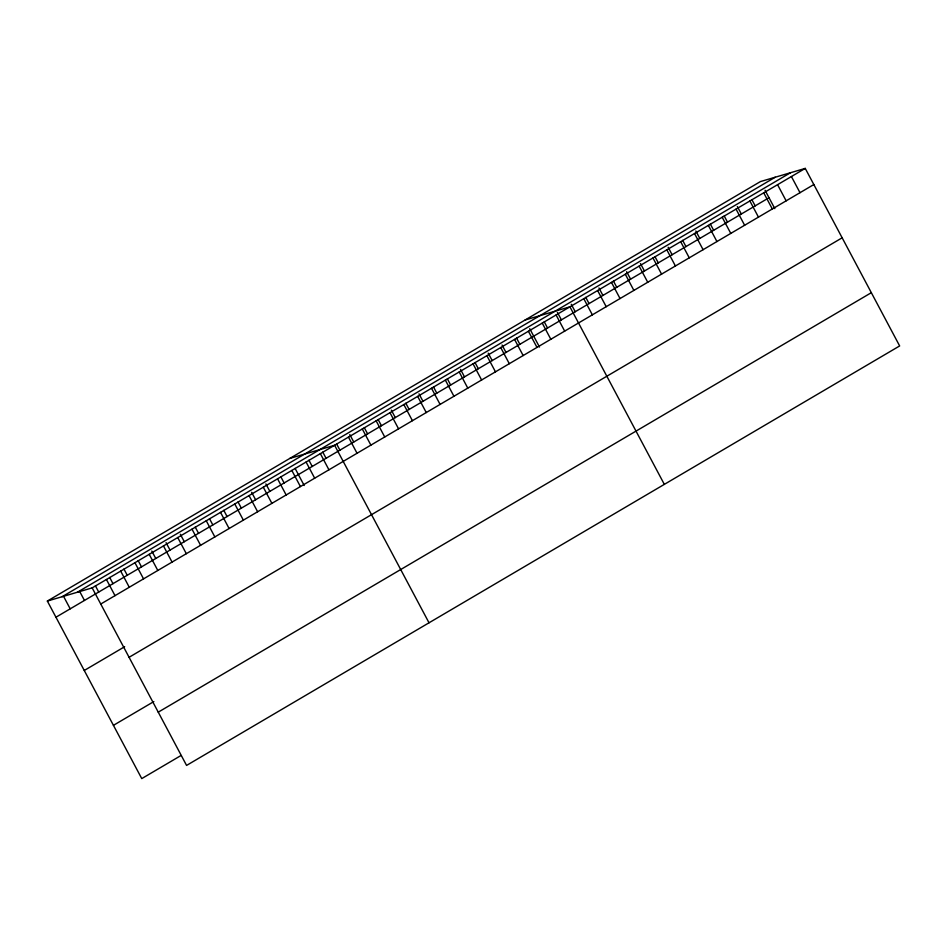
<?xml version="1.0" encoding="UTF-8"?>
<svg xmlns="http://www.w3.org/2000/svg" width="947" height="947" viewBox="0 0 947 947"><rect width="100%" height="100%" fill="white"/><g stroke="black" fill="none" stroke-linecap="round" stroke-linejoin="round"><path stroke-width="1.42" d="M47.35 601.061L760.429 181.575L805.246 168.4L899.65 345.939L186.571 765.425L92.167 587.886L47.35 601.061L141.754 778.6L180.972 755.528M62.135 596.717L775.226 177.231M77.382 592.23L790.461 172.745M92.167 587.886L805.246 168.4M55.944 617.219L769.023 197.722M100.761 604.032L813.84 184.547M84.259 670.476L124.661 646.706M129.076 657.301L842.155 237.804M113.427 725.343L153.84 701.573M158.244 712.168L871.335 292.682M525.112 320.003L569.928 306.828L664.332 484.367M289.794 458.431L334.611 445.256L429.015 622.795M791.408 176.544L800.002 192.691M777.57 184.689L786.152 200.835M765.058 190.276L774.812 208.624M763.72 192.821L772.314 208.979M751.871 199.663L755.185 205.866M749.882 200.965L758.464 217.123M737.37 206.564L741.335 214.01M736.044 209.109L744.626 225.268M724.195 215.94L727.497 222.154M722.194 217.254L730.788 233.412M710.345 224.084L713.647 230.299M708.356 225.398L716.938 241.556M695.844 230.985L699.809 238.443M694.518 233.542L703.1 249.688M682.669 240.372L685.971 246.587M680.668 241.686L689.262 257.833M668.168 247.274L672.121 254.731M666.83 249.83L675.412 265.977M654.981 256.661L658.283 262.875M652.98 257.975L661.574 274.121M640.48 263.562L644.445 271.02M639.142 266.119L647.736 282.265M626.63 271.706L630.595 279.152M625.304 274.251L633.886 290.409M613.455 281.093L616.757 287.296M611.454 282.395L620.048 298.554M598.954 287.983L602.919 295.44M597.616 290.54L606.21 306.698M585.767 297.37L589.07 303.585M583.778 298.684L592.36 314.842M571.266 304.271L575.231 311.729M557.428 312.415L561.393 319.873M556.09 314.972L564.684 331.119M544.241 321.802L547.544 328.017M542.252 323.116L550.834 339.263M529.74 328.704L539.494 347.052M528.402 331.261L536.996 347.407M516.553 338.091L519.867 344.306M514.564 339.405L523.158 355.551M502.052 344.992L506.018 352.45M500.726 347.549L509.308 363.695M488.214 353.136L492.18 360.582M486.876 355.681L495.47 371.84M475.027 362.523L478.33 368.726M473.038 363.826L481.621 379.984M460.526 369.413L464.492 376.87M459.2 371.97L467.782 388.128M447.351 378.8L450.654 385.015M445.35 380.114L453.944 396.272M433.501 386.944L436.804 393.159M431.512 388.258L440.095 404.416M419 393.845L422.966 401.303M417.674 396.402L426.257 412.549M405.825 403.233L409.128 409.447M403.824 404.547L412.418 420.693M391.324 410.134L395.278 417.591M389.986 412.691L398.569 428.837M378.137 419.521L381.44 425.736M376.137 420.835L384.731 436.981M364.299 427.665L367.602 433.88M362.299 428.979L370.893 445.126M349.786 434.566L353.752 442.012M348.46 437.112L357.043 453.27M336.611 443.942L339.914 450.156M322.773 452.086L326.076 458.301M320.358 453.649L328.94 469.807M308.923 460.23L312.226 466.445M306.094 462.041L314.676 478.188M295.085 468.374L304.176 485.48M291.83 470.434L300.424 486.58M280.821 476.767L284.124 482.982M277.566 478.815L286.16 494.973M265.894 483.917L269.859 491.363M263.302 487.208L271.896 503.366M251.642 492.298L255.607 499.756M249.049 495.601L257.631 511.747M238.04 501.934L241.343 508.148M234.785 503.993L243.367 520.14M223.776 510.326L227.079 516.541M220.521 512.374L229.115 528.533M209.512 518.719L212.815 524.922M206.257 520.767L214.851 536.925M195.248 527.1L198.55 533.315M192.004 529.16L200.586 545.306M180.332 534.25L184.298 541.708M177.74 537.541L186.322 553.699M166.068 542.643L170.034 550.1M163.476 545.934L172.058 562.092M151.804 551.036L155.77 558.481M149.212 554.326L157.806 570.473M138.203 560.66L141.505 566.874M134.948 562.719L143.542 578.866M123.939 569.052L127.241 575.267M120.695 571.1L129.277 587.258M109.686 577.445L112.989 583.66M106.431 579.493L115.013 595.651M95.422 585.838L98.725 592.041M79.832 591.733L84.461 600.434M63.591 596.397L70.196 608.826"/></g></svg>
